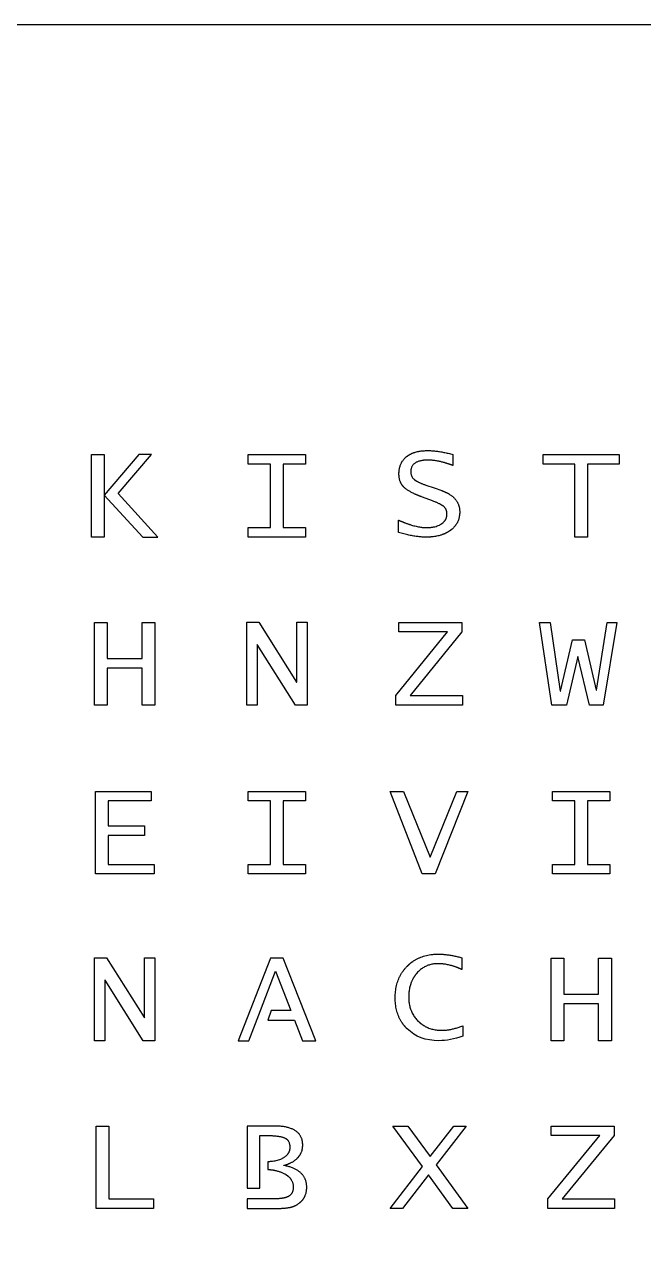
# Model space of a CAD drawing. Header units: millimetres. Extents: x -227 to 223, y -225 to 225.
# Drawn here: x -105.2 to 9.2, y 0.3 to 225.3 of the extents above; entities that cross this region are included whole.
import ezdxf

# ---------------------------------------------------------------- set-up
doc = ezdxf.new("R2010")
doc.units = ezdxf.units.MM
doc.layers.get('0').update_dxf_attribs({"linetype": 'CONTINUOUS'})

msp = doc.modelspace()

# ---------------------------------------------------------------- linework, layer by layer
for p, q in [((-26.03, 145.87), (-26.03, 143.83)), ((-31, 140.21), (-29.51, 139.69)), ((-29.51, 139.69), (-28.08, 139.2)), ((-30.26, 137.49), (-31.82, 138.06)), ((-36.09, 131.45), (-36.09, 133.77)), ((-24.37, 52.9), (-24.37, 50.75)), ((-24.17, 40.38), (-24.17, 38.45)), ((-59.12, 21.85), (-64.04, 21.85)), ((-64.04, 21.85), (-64.03, 17.25)), ((-61.69, 10.37), (-61.69, 20.09)), ((-61.69, 20.09), (-60.6, 20.09)), ((-64.03, 17.25), (-64.03, 10.37)), ((-60.04, 15.26), (-60.19, 15.26)), ((-60.19, 15.26), (-60.19, 13.8)), ((-60.19, 13.8), (-60.01, 13.8)), ((-64.03, 10.37), (-61.69, 10.37)), ((-64.03, 8.37), (-64.04, 6.6)), ((-59.58, 8.37), (-64.03, 8.37)), ((-64.04, 6.6), (-59.44, 6.6))]:
    msp.add_line(p, q)
for points in [[(-227.33, 225.31), (222.67, 225.31), (222.67, -224.69), (-227.33, -224.69)], [(-92.76, 130.6), (-92.76, 145.85), (-90.42, 145.85), (-90.42, 138.38), (-83.3, 130.6), (-80.5, 130.6), (-87.83, 138.66), (-81.67, 145.85), (-84.04, 145.85), (-90.42, 138.38), (-90.42, 130.6)], [(-63.81, 130.6), (-63.81, 132.37), (-59.7, 132.37), (-59.7, 144.09), (-63.81, 144.09), (-63.81, 145.85), (-53.25, 145.85), (-53.25, 144.09), (-57.35, 144.09), (-57.35, 132.37), (-53.25, 132.37), (-53.25, 130.6)], [(-3.51, 130.6), (-3.51, 144.09), (-9.36, 144.09), (-9.36, 145.85), (4.71, 145.85), (4.71, 144.09), (-1.15, 144.09), (-1.15, 130.6)], [(-92.2, 99.6), (-92.2, 114.85), (-89.86, 114.85), (-89.86, 108.19), (-83.41, 108.19), (-83.41, 114.85), (-81.05, 114.85), (-81.05, 99.6), (-83.41, 99.6), (-83.41, 106.43), (-89.86, 106.43), (-89.86, 99.6)], [(-64.1, 99.6), (-64.1, 114.9), (-61.89, 114.9), (-54.89, 103.81), (-54.87, 103.81), (-54.87, 114.9), (-52.95, 114.9), (-52.95, 99.6), (-55.12, 99.6), (-62.16, 110.78), (-62.2, 110.78), (-62.2, 99.6)], [(-36.58, 99.6), (-36.58, 101.37), (-27.01, 113.09), (-36, 113.09), (-36, 114.85), (-24.36, 114.85), (-24.36, 113.09), (-33.92, 101.37), (-24.27, 101.37), (-24.27, 99.6)], [(-7.77, 99.6), (-10.04, 114.85), (-8.04, 114.85), (-6.19, 102.18), (-6.15, 102.18), (-3.95, 111.63), (-1.7, 111.63), (0.47, 102.33), (0.49, 102.33), (2.45, 114.85), (4.24, 114.85), (1.73, 99.6), (-0.82, 99.6), (-2.92, 108.55), (-2.94, 108.55), (-5.06, 99.6)], [(-92.05, 68.4), (-92.05, 83.65), (-81.75, 83.65), (-81.75, 81.89), (-89.71, 81.89), (-89.71, 77.27), (-82.96, 77.27), (-82.96, 75.51), (-89.71, 75.51), (-89.71, 70.16), (-81.2, 70.16), (-81.2, 68.4)], [(-63.81, 68.4), (-63.81, 70.16), (-59.7, 70.16), (-59.7, 81.89), (-63.81, 81.89), (-63.81, 83.65), (-53.25, 83.65), (-53.25, 81.89), (-57.35, 81.89), (-57.35, 70.16), (-53.25, 70.16), (-53.25, 68.4)], [(-31.67, 68.4), (-37.59, 83.65), (-35.12, 83.65), (-30.24, 71.53), (-25.27, 83.65), (-23.27, 83.65), (-29.32, 68.4)], [(-7.6, 68.4), (-7.6, 70.16), (-3.5, 70.16), (-3.5, 81.89), (-7.6, 81.89), (-7.6, 83.65), (2.95, 83.65), (2.95, 81.89), (-1.15, 81.89), (-1.15, 70.16), (2.95, 70.16), (2.95, 68.4)], [(-92.2, 37.6), (-92.2, 52.9), (-89.99, 52.9), (-82.99, 41.81), (-82.97, 41.81), (-82.97, 52.9), (-81.05, 52.9), (-81.05, 37.6), (-83.22, 37.6), (-90.26, 48.78), (-90.3, 48.78), (-90.3, 37.6)], [(-59.56, 43.18), (-60.23, 41.42), (-58.08, 41.42), (-55.27, 41.42), (-53.83, 37.6), (-51.34, 37.6), (-57.35, 52.85), (-59.7, 52.85), (-65.71, 37.6), (-63.69, 37.6), (-61.53, 43.18), (-58.76, 50.47), (-55.97, 43.18), (-58.1, 43.18)], [(-7.9, 37.6), (-7.9, 52.85), (-5.56, 52.85), (-5.56, 46.19), (0.9, 46.19), (0.9, 52.85), (3.25, 52.85), (3.25, 37.6), (0.9, 37.6), (0.9, 44.43), (-5.56, 44.43), (-5.56, 37.6)], [(-91.91, 6.6), (-91.91, 21.85), (-89.56, 21.85), (-89.56, 8.37), (-81.35, 8.37), (-81.35, 6.6)], [(-37.61, 6.6), (-31.65, 14.35), (-37.09, 21.85), (-34.32, 21.85), (-30.21, 16.2), (-25.84, 21.85), (-23.56, 21.85), (-29.11, 14.68), (-23.25, 6.6), (-26.03, 6.6), (-30.53, 12.81), (-35.33, 6.6)], [(-8.48, 6.6), (-8.48, 8.37), (1.09, 20.09), (-7.9, 20.09), (-7.9, 21.85), (3.74, 21.85), (3.74, 20.09), (-5.82, 8.37), (3.83, 8.37), (3.83, 6.6)]]:
    msp.add_lwpolyline(points, close=True)
for points, knots in [([(-34.59, 145.47), (-34.59, 145.47), (-34.59, 145.47), (-34.59, 145.47), (-34.59, 145.47), (-34.59, 145.47), (-34.59, 145.47), (-34.59, 145.47), (-34.59, 145.47), (-34.59, 145.47), (-34.58, 145.47), (-34.58, 145.47), (-34.58, 145.47), (-34.58, 145.47), (-34.58, 145.48), (-34.57, 145.48), (-34.57, 145.48), (-34.56, 145.49), (-34.55, 145.49), (-34.55, 145.5), (-34.54, 145.51), (-34.53, 145.51), (-34.52, 145.52), (-34.5, 145.53), (-34.49, 145.55), (-34.47, 145.56), (-34.44, 145.58), (-34.41, 145.6), (-34.38, 145.62), (-34.35, 145.65), (-34.32, 145.67), (-34.28, 145.69), (-34.22, 145.73), (-34.16, 145.77), (-34.09, 145.81), (-34.03, 145.85), (-33.93, 145.9), (-33.82, 145.96), (-33.68, 146.03), (-33.53, 146.09), (-33.38, 146.15), (-33.23, 146.21), (-33.07, 146.26), (-32.85, 146.33), (-32.57, 146.4), (-32.22, 146.47), (-31.85, 146.53), (-31.47, 146.56), (-31.07, 146.59), (-30.68, 146.6), (-30.31, 146.59), (-29.83, 146.57), (-29.22, 146.52), (-28.46, 146.42), (-27.68, 146.27), (-26.86, 146.09), (-26.31, 145.95), (-26.03, 145.87)], [0, 0, 0, 0, 0.0000146, 0.0000292, 0.0000584, 0.0001169, 0.0001754, 0.0002339, 0.0003508, 0.0004678, 0.0007017, 0.0009357, 0.0011696, 0.0014036, 0.0018716, 0.0023397, 0.0028078, 0.0037443, 0.004681, 0.005618, 0.0065552, 0.0074928, 0.0093687, 0.0112458, 0.0131241, 0.0150037, 0.0187667, 0.0225352, 0.0263094, 0.0300897, 0.0338764, 0.0376698, 0.0452777, 0.0529159, 0.0605868, 0.0682927, 0.076036, 0.0916429, 0.1074258, 0.1234021, 0.1395882, 0.156, 0.1726531, 0.1895618, 0.224199, 0.2600198, 0.2971191, 0.3355822, 0.3754862, 0.4169001, 0.4515391, 0.4869173, 0.559992, 0.6363266, 0.7160906, 0.7994308, 0.8864743, 0.8864743, 0.8864743, 0.8864743]), ([(-35.08, 139.84), (-35.08, 139.84), (-35.08, 139.84), (-35.08, 139.84), (-35.08, 139.84), (-35.08, 139.84), (-35.08, 139.84), (-35.08, 139.84), (-35.08, 139.84), (-35.08, 139.85), (-35.08, 139.85), (-35.08, 139.85), (-35.08, 139.85), (-35.09, 139.85), (-35.09, 139.85), (-35.09, 139.86), (-35.1, 139.86), (-35.1, 139.87), (-35.1, 139.87), (-35.11, 139.88), (-35.12, 139.88), (-35.12, 139.89), (-35.13, 139.9), (-35.14, 139.91), (-35.15, 139.92), (-35.17, 139.94), (-35.19, 139.96), (-35.2, 139.98), (-35.22, 140), (-35.24, 140.02), (-35.26, 140.05), (-35.29, 140.08), (-35.32, 140.12), (-35.35, 140.16), (-35.38, 140.21), (-35.43, 140.26), (-35.47, 140.34), (-35.53, 140.43), (-35.58, 140.52), (-35.63, 140.61), (-35.68, 140.71), (-35.72, 140.81), (-35.77, 140.94), (-35.83, 141.12), (-35.89, 141.33), (-35.93, 141.56), (-35.96, 141.75), (-35.97, 141.91), (-35.98, 142.03), (-35.98, 142.13), (-35.99, 142.21), (-35.99, 142.28), (-35.98, 142.36), (-35.98, 142.47), (-35.98, 142.61), (-35.96, 142.78), (-35.94, 142.99), (-35.9, 143.24), (-35.83, 143.54), (-35.75, 143.83), (-35.64, 144.1), (-35.51, 144.36), (-35.37, 144.61), (-35.2, 144.84), (-35.02, 145.07), (-34.81, 145.27), (-34.67, 145.4), (-34.59, 145.47)], [0, 0, 0, 0, 0.0000209, 0.0000419, 0.0000837, 0.0001256, 0.0001675, 0.0002512, 0.000335, 0.0005025, 0.0006699, 0.0008374, 0.0010048, 0.0013396, 0.0016744, 0.002009, 0.0026782, 0.0033471, 0.0040157, 0.0046841, 0.0053522, 0.0066877, 0.0080222, 0.0093558, 0.0106884, 0.013351, 0.0160103, 0.0186663, 0.0213193, 0.0239695, 0.0266172, 0.0319055, 0.037186, 0.0424603, 0.0477302, 0.0529972, 0.0635292, 0.07407, 0.0846334, 0.0952325, 0.1058807, 0.1165911, 0.1273766, 0.1492201, 0.171512, 0.1943442, 0.2178027, 0.229793, 0.2419692, 0.25434, 0.2606013, 0.2669143, 0.2754444, 0.2838959, 0.3005702, 0.3169524, 0.3330583, 0.3645041, 0.3950534, 0.4248611, 0.4540931, 0.4829253, 0.5115403, 0.5401251, 0.5688665, 0.5979482, 0.6275473, 0.6275473, 0.6275473, 0.6275473]), ([(-26.03, 143.83), (-26.03, 143.83), (-26.03, 143.83), (-26.03, 143.83), (-26.04, 143.83), (-26.04, 143.84), (-26.04, 143.84), (-26.04, 143.84), (-26.04, 143.84), (-26.04, 143.84), (-26.05, 143.84), (-26.05, 143.84), (-26.06, 143.84), (-26.07, 143.85), (-26.07, 143.85), (-26.08, 143.85), (-26.09, 143.86), (-26.1, 143.86), (-26.12, 143.87), (-26.13, 143.87), (-26.15, 143.88), (-26.17, 143.89), (-26.2, 143.9), (-26.23, 143.91), (-26.27, 143.93), (-26.31, 143.94), (-26.35, 143.96), (-26.39, 143.97), (-26.45, 143.99), (-26.51, 144.01), (-26.59, 144.04), (-26.67, 144.07), (-26.75, 144.1), (-26.85, 144.13), (-26.98, 144.17), (-27.13, 144.22), (-27.29, 144.27), (-27.44, 144.32), (-27.64, 144.38), (-27.89, 144.44), (-28.18, 144.52), (-28.47, 144.58), (-28.75, 144.64), (-28.99, 144.68), (-29.26, 144.73), (-29.53, 144.77), (-29.85, 144.8), (-30.11, 144.82), (-30.33, 144.83), (-30.5, 144.83), (-30.61, 144.83), (-30.72, 144.83), (-30.85, 144.83), (-31.06, 144.82), (-31.3, 144.81), (-31.56, 144.78), (-31.78, 144.75), (-32.03, 144.7), (-32.29, 144.63), (-32.55, 144.54), (-32.79, 144.43), (-33, 144.3), (-33.19, 144.16), (-33.35, 144), (-33.49, 143.82), (-33.61, 143.63), (-33.69, 143.42), (-33.74, 143.23), (-33.77, 143.08), (-33.79, 142.95), (-33.8, 142.85), (-33.8, 142.76), (-33.8, 142.7), (-33.8, 142.64), (-33.8, 142.57), (-33.79, 142.48), (-33.78, 142.38), (-33.76, 142.25), (-33.72, 142.09), (-33.65, 141.91), (-33.57, 141.74), (-33.47, 141.58), (-33.34, 141.43), (-33.25, 141.34), (-33.2, 141.3)], [0, 0, 0, 0, 0.000034, 0.000067, 0.000135, 0.00027, 0.000405, 0.00054, 0.00081, 0.00108, 0.00162, 0.00216, 0.002699, 0.003239, 0.004317, 0.005395, 0.006472, 0.007548, 0.008623, 0.010772, 0.012919, 0.015062, 0.017203, 0.021477, 0.02574, 0.029992, 0.034233, 0.038464, 0.042684, 0.051091, 0.059456, 0.067778, 0.076058, 0.084296, 0.100645, 0.116827, 0.132844, 0.148697, 0.164387, 0.195286, 0.225555, 0.255206, 0.284255, 0.312717, 0.326733, 0.367947, 0.394753, 0.421045, 0.446845, 0.459567, 0.472175, 0.482024, 0.491719, 0.510652, 0.546724, 0.563889, 0.588583, 0.612061, 0.641576, 0.669209, 0.695169, 0.719706, 0.743119, 0.765749, 0.787974, 0.81019, 0.832798, 0.856174, 0.868264, 0.880671, 0.893431, 0.899954, 0.906578, 0.911982, 0.91732, 0.927808, 0.938066, 0.948119, 0.967709, 0.986811, 1.005667, 1.02453, 1.043647, 1.063256, 1.063256, 1.063256, 1.063256]), ([(-31.82, 138.06), (-31.82, 138.06), (-31.82, 138.06), (-31.82, 138.06), (-31.83, 138.06), (-31.83, 138.06), (-31.83, 138.06), (-31.84, 138.06), (-31.84, 138.06), (-31.85, 138.07), (-31.86, 138.07), (-31.87, 138.08), (-31.88, 138.08), (-31.9, 138.09), (-31.92, 138.09), (-31.94, 138.1), (-31.98, 138.11), (-32.02, 138.13), (-32.06, 138.15), (-32.11, 138.17), (-32.16, 138.18), (-32.22, 138.21), (-32.3, 138.24), (-32.39, 138.28), (-32.48, 138.31), (-32.59, 138.36), (-32.74, 138.42), (-32.9, 138.49), (-33.07, 138.57), (-33.27, 138.66), (-33.52, 138.79), (-33.8, 138.93), (-34.06, 139.08), (-34.31, 139.23), (-34.53, 139.38), (-34.73, 139.53), (-34.91, 139.68), (-35.02, 139.79), (-35.08, 139.84)], [0, 0, 0, 0, 0.0000813, 0.0001627, 0.0003253, 0.0006506, 0.0009757, 0.0013008, 0.0019505, 0.0025998, 0.0038969, 0.0051923, 0.0064859, 0.0077777, 0.0103558, 0.0129267, 0.0154903, 0.020596, 0.0256729, 0.0307211, 0.0357404, 0.0407311, 0.0506264, 0.0604072, 0.0700739, 0.0796267, 0.0983918, 0.1167054, 0.13457, 0.1519887, 0.1855007, 0.2172704, 0.247331, 0.2757216, 0.3024881, 0.3276849, 0.3513773, 0.3736431, 0.3736431, 0.3736431, 0.3736431]), ([(-33.2, 141.3), (-33.2, 141.3), (-33.2, 141.3), (-33.2, 141.3), (-33.2, 141.3), (-33.2, 141.3), (-33.2, 141.3), (-33.2, 141.29), (-33.2, 141.29), (-33.19, 141.29), (-33.19, 141.29), (-33.19, 141.28), (-33.18, 141.28), (-33.18, 141.28), (-33.17, 141.27), (-33.16, 141.26), (-33.15, 141.25), (-33.14, 141.24), (-33.12, 141.23), (-33.11, 141.22), (-33.09, 141.21), (-33.07, 141.19), (-33.04, 141.17), (-33.01, 141.14), (-32.97, 141.11), (-32.91, 141.08), (-32.84, 141.03), (-32.77, 140.99), (-32.69, 140.94), (-32.62, 140.9), (-32.5, 140.84), (-32.35, 140.76), (-32.16, 140.67), (-31.96, 140.58), (-31.74, 140.49), (-31.51, 140.39), (-31.26, 140.3), (-31.09, 140.24), (-31, 140.21)], [0, 0, 0, 0, 0.0000516, 0.0001033, 0.0002066, 0.00031, 0.0004135, 0.0006206, 0.000828, 0.0012436, 0.0016603, 0.002078, 0.0024969, 0.0033378, 0.004183, 0.0050325, 0.0067446, 0.0084742, 0.0102214, 0.0119863, 0.013769, 0.017388, 0.0210792, 0.0248433, 0.0286808, 0.0365785, 0.0447767, 0.0532793, 0.0620896, 0.0712106, 0.0806451, 0.1004634, 0.1215617, 0.1439535, 0.1676499, 0.1926597, 0.2189905, 0.2466485, 0.2466485, 0.2466485, 0.2466485]), ([(-27.73, 136.28), (-27.73, 136.28), (-27.73, 136.28), (-27.73, 136.28), (-27.73, 136.28), (-27.73, 136.28), (-27.73, 136.28), (-27.73, 136.28), (-27.74, 136.28), (-27.74, 136.28), (-27.74, 136.29), (-27.75, 136.29), (-27.75, 136.29), (-27.76, 136.3), (-27.76, 136.3), (-27.77, 136.31), (-27.78, 136.32), (-27.8, 136.33), (-27.81, 136.34), (-27.83, 136.35), (-27.85, 136.37), (-27.87, 136.38), (-27.9, 136.41), (-27.94, 136.43), (-27.98, 136.46), (-28.04, 136.5), (-28.12, 136.54), (-28.2, 136.59), (-28.28, 136.64), (-28.37, 136.69), (-28.5, 136.75), (-28.67, 136.84), (-28.89, 136.94), (-29.13, 137.04), (-29.39, 137.15), (-29.66, 137.26), (-29.95, 137.38), (-30.15, 137.45), (-30.26, 137.49)], [0, 0, 0, 0, 0.000052, 0.0001041, 0.0002083, 0.0003127, 0.0004171, 0.0006262, 0.0008357, 0.0012558, 0.0016774, 0.0021005, 0.0025252, 0.003379, 0.0042389, 0.005105, 0.0068554, 0.0086303, 0.01043, 0.0122545, 0.0141039, 0.0178779, 0.0217527, 0.0257292, 0.0298079, 0.0382747, 0.0471578, 0.0564612, 0.0661886, 0.0763432, 0.0869278, 0.1093964, 0.133613, 0.1595924, 0.1873472, 0.2168885, 0.2482258, 0.281368, 0.281368, 0.281368, 0.281368]), ([(-28.08, 139.2), (-28.08, 139.2), (-28.08, 139.2), (-28.08, 139.2), (-28.08, 139.2), (-28.08, 139.2), (-28.08, 139.2), (-28.08, 139.2), (-28.08, 139.2), (-28.08, 139.2), (-28.08, 139.19), (-28.07, 139.19), (-28.07, 139.19), (-28.07, 139.19), (-28.07, 139.19), (-28.06, 139.19), (-28.06, 139.19), (-28.05, 139.19), (-28.04, 139.18), (-28.03, 139.18), (-28.02, 139.18), (-28.01, 139.17), (-28, 139.17), (-27.98, 139.16), (-27.96, 139.15), (-27.94, 139.15), (-27.91, 139.14), (-27.88, 139.12), (-27.84, 139.11), (-27.81, 139.1), (-27.78, 139.08), (-27.73, 139.07), (-27.68, 139.05), (-27.62, 139.02), (-27.55, 138.99), (-27.49, 138.97), (-27.41, 138.93), (-27.31, 138.88), (-27.19, 138.82), (-27.07, 138.77), (-26.96, 138.71), (-26.84, 138.64), (-26.74, 138.58), (-26.6, 138.49), (-26.43, 138.38), (-26.24, 138.25), (-26.06, 138.1), (-25.89, 137.95), (-25.74, 137.79), (-25.59, 137.63), (-25.46, 137.47), (-25.34, 137.29), (-25.23, 137.11), (-25.13, 136.93), (-25.04, 136.74), (-24.97, 136.54), (-24.91, 136.34), (-24.85, 136.14), (-24.81, 135.92), (-24.78, 135.7), (-24.77, 135.52), (-24.76, 135.37), (-24.76, 135.26), (-24.76, 135.17), (-24.77, 135.05), (-24.77, 134.91), (-24.79, 134.74), (-24.82, 134.52), (-24.86, 134.25), (-24.95, 133.94), (-25.05, 133.64), (-25.18, 133.35), (-25.34, 133.07), (-25.48, 132.85), (-25.61, 132.68), (-25.75, 132.51), (-25.94, 132.31), (-26.19, 132.08), (-26.36, 131.94), (-26.46, 131.87)], [0, 0, 0, 0, 0.0000142, 0.0000285, 0.0000571, 0.0001143, 0.0001715, 0.0002287, 0.0003431, 0.0004574, 0.0006861, 0.0009147, 0.0011432, 0.0013717, 0.0018285, 0.0022851, 0.0027415, 0.0036536, 0.0045648, 0.0054752, 0.0063847, 0.0072933, 0.0091079, 0.010919, 0.0127267, 0.0145308, 0.0181289, 0.0217131, 0.0252837, 0.0288406, 0.032384, 0.0359138, 0.0429331, 0.049899, 0.0568121, 0.0636729, 0.0704819, 0.0839467, 0.0972111, 0.1102798, 0.1231579, 0.1358505, 0.148363, 0.1607011, 0.1848764, 0.208428, 0.2314104, 0.253882, 0.2759055, 0.2975474, 0.3188778, 0.33997, 0.3608998, 0.3817449, 0.4025837, 0.423495, 0.4445566, 0.4658449, 0.4874336, 0.5093938, 0.5317928, 0.5431777, 0.5546959, 0.563483, 0.5721986, 0.5894251, 0.6063969, 0.623136, 0.6560026, 0.6882241, 0.7200056, 0.7515609, 0.7831086, 0.8148672, 0.8308961, 0.8470575, 0.8798726, 0.9135134, 0.9481603, 0.9481603, 0.9481603, 0.9481603]), ([(-28.15, 133.05), (-28.15, 133.05), (-28.15, 133.05), (-28.15, 133.05), (-28.15, 133.05), (-28.15, 133.05), (-28.15, 133.05), (-28.15, 133.05), (-28.15, 133.05), (-28.15, 133.05), (-28.15, 133.05), (-28.14, 133.05), (-28.14, 133.05), (-28.14, 133.05), (-28.14, 133.06), (-28.13, 133.06), (-28.13, 133.06), (-28.12, 133.06), (-28.12, 133.07), (-28.11, 133.07), (-28.11, 133.08), (-28.1, 133.08), (-28.09, 133.09), (-28.08, 133.1), (-28.06, 133.11), (-28.05, 133.12), (-28.03, 133.13), (-28.01, 133.15), (-27.99, 133.16), (-27.97, 133.18), (-27.94, 133.2), (-27.91, 133.23), (-27.87, 133.26), (-27.84, 133.29), (-27.8, 133.32), (-27.75, 133.36), (-27.7, 133.42), (-27.64, 133.49), (-27.58, 133.56), (-27.52, 133.63), (-27.45, 133.72), (-27.37, 133.85), (-27.29, 134), (-27.23, 134.17), (-27.18, 134.34), (-27.14, 134.51), (-27.12, 134.7), (-27.12, 134.87), (-27.12, 135.03), (-27.13, 135.17), (-27.15, 135.3), (-27.18, 135.43), (-27.22, 135.55), (-27.27, 135.67), (-27.32, 135.79), (-27.39, 135.89), (-27.46, 136), (-27.54, 136.1), (-27.63, 136.19), (-27.7, 136.25), (-27.73, 136.28)], [0, 0, 0, 0, 0.0000202, 0.0000404, 0.0000808, 0.0001213, 0.0001617, 0.0002425, 0.0003234, 0.000485, 0.0006466, 0.0008081, 0.0009695, 0.0012923, 0.0016149, 0.0019372, 0.0025813, 0.0032246, 0.003867, 0.0045087, 0.0051495, 0.0064287, 0.0077048, 0.0089776, 0.0102473, 0.0127771, 0.0152946, 0.0177999, 0.0202931, 0.0227744, 0.0252441, 0.0301492, 0.03501, 0.0398281, 0.0446053, 0.0493433, 0.0587081, 0.0679377, 0.0770474, 0.0860533, 0.094972, 0.1126123, 0.1301139, 0.1476225, 0.1652837, 0.1832403, 0.2016281, 0.2205745, 0.23494, 0.2488641, 0.2624009, 0.2756097, 0.2885552, 0.3013066, 0.3139368, 0.3265217, 0.3391384, 0.3518642, 0.3647751, 0.3779443, 0.3779443, 0.3779443, 0.3779443]), ([(-36.09, 133.77), (-36.09, 133.77), (-36.09, 133.77), (-36.09, 133.77), (-36.09, 133.77), (-36.09, 133.77), (-36.08, 133.77), (-36.08, 133.77), (-36.08, 133.76), (-36.07, 133.76), (-36.07, 133.76), (-36.06, 133.75), (-36.05, 133.75), (-36.04, 133.75), (-36.03, 133.74), (-36.01, 133.73), (-35.99, 133.73), (-35.98, 133.72), (-35.96, 133.71), (-35.93, 133.7), (-35.9, 133.68), (-35.87, 133.67), (-35.82, 133.65), (-35.77, 133.63), (-35.71, 133.6), (-35.64, 133.57), (-35.58, 133.54), (-35.52, 133.52), (-35.43, 133.48), (-35.33, 133.44), (-35.21, 133.39), (-35.08, 133.34), (-34.96, 133.29), (-34.8, 133.23), (-34.6, 133.15), (-34.37, 133.07), (-34.13, 132.99), (-33.9, 132.91), (-33.61, 132.82), (-33.25, 132.72), (-32.82, 132.61), (-32.41, 132.52), (-32.08, 132.46), (-31.82, 132.43), (-31.64, 132.4), (-31.45, 132.39), (-31.27, 132.37), (-31.12, 132.37), (-31.01, 132.37), (-30.93, 132.37), (-30.85, 132.37), (-30.76, 132.37), (-30.64, 132.37), (-30.5, 132.38), (-30.32, 132.39), (-30.1, 132.41), (-29.84, 132.44), (-29.6, 132.48), (-29.29, 132.55), (-28.92, 132.66), (-28.58, 132.8), (-28.33, 132.94), (-28.21, 133.01), (-28.15, 133.05)], [0, 0, 0, 0, 0.0000556, 0.0001112, 0.0002225, 0.000445, 0.0006674, 0.0008898, 0.0013346, 0.0017792, 0.0026681, 0.0035564, 0.0044442, 0.0053314, 0.0071044, 0.0088753, 0.0106441, 0.0124108, 0.0141754, 0.0176983, 0.0212129, 0.0247192, 0.0282171, 0.0351878, 0.0421253, 0.0490295, 0.0559005, 0.0627384, 0.0695431, 0.0830535, 0.0964322, 0.1096796, 0.1227961, 0.1357823, 0.1613654, 0.1864332, 0.2109899, 0.2350402, 0.2585891, 0.3042022, 0.3478768, 0.3896654, 0.4296281, 0.448947, 0.467836, 0.4863051, 0.5043651, 0.5220278, 0.5307142, 0.5393059, 0.5465266, 0.5536856, 0.5678202, 0.5817142, 0.5953725, 0.6220006, 0.6477485, 0.6726631, 0.6967959, 0.742931, 0.7866777, 0.8078473, 0.8286483, 0.8286483, 0.8286483, 0.8286483]), ([(-26.46, 131.87), (-26.46, 131.87), (-26.46, 131.87), (-26.46, 131.87), (-26.46, 131.87), (-26.46, 131.87), (-26.46, 131.87), (-26.46, 131.87), (-26.46, 131.87), (-26.46, 131.87), (-26.46, 131.87), (-26.46, 131.86), (-26.47, 131.86), (-26.47, 131.86), (-26.47, 131.86), (-26.48, 131.85), (-26.48, 131.85), (-26.49, 131.84), (-26.5, 131.84), (-26.51, 131.83), (-26.52, 131.82), (-26.53, 131.82), (-26.54, 131.81), (-26.56, 131.79), (-26.58, 131.78), (-26.61, 131.76), (-26.64, 131.74), (-26.67, 131.72), (-26.71, 131.69), (-26.75, 131.67), (-26.78, 131.64), (-26.83, 131.61), (-26.9, 131.57), (-26.97, 131.53), (-27.05, 131.48), (-27.13, 131.44), (-27.21, 131.4), (-27.29, 131.36), (-27.4, 131.3), (-27.54, 131.24), (-27.71, 131.17), (-27.89, 131.1), (-28.07, 131.03), (-28.25, 130.97), (-28.5, 130.9), (-28.83, 130.82), (-29.23, 130.74), (-29.65, 130.68), (-30.01, 130.64), (-30.3, 130.62), (-30.53, 130.61), (-30.72, 130.61), (-30.87, 130.6), (-30.98, 130.6), (-31.07, 130.6), (-31.19, 130.61), (-31.33, 130.61), (-31.5, 130.62), (-31.74, 130.63), (-32.06, 130.66), (-32.44, 130.7), (-32.84, 130.75), (-33.26, 130.81), (-33.69, 130.89), (-34.3, 131.01), (-35.11, 131.19), (-35.76, 131.36), (-36.09, 131.45)], [0, 0, 0, 0, 0.0000172, 0.0000344, 0.0000689, 0.0001378, 0.0002068, 0.0002757, 0.0004136, 0.0005515, 0.0008273, 0.0011031, 0.0013789, 0.0016547, 0.0022064, 0.0027582, 0.00331, 0.0044137, 0.0055177, 0.0066219, 0.0077264, 0.0088311, 0.0110412, 0.0132523, 0.0154645, 0.0176777, 0.0221077, 0.0265424, 0.0309823, 0.0354276, 0.0398786, 0.0443356, 0.0532689, 0.0622299, 0.0712209, 0.0802445, 0.0893028, 0.0983982, 0.1075329, 0.1259289, 0.1445089, 0.1632901, 0.1822892, 0.2015221, 0.2210045, 0.2607734, 0.3017124, 0.3439251, 0.3875066, 0.4098392, 0.4325458, 0.4556359, 0.4673278, 0.4791191, 0.4873843, 0.4957506, 0.5127886, 0.5302377, 0.5481024, 0.5850934, 0.6237919, 0.6642236, 0.7064114, 0.7503752, 0.7961329, 0.8930888, 0.9973922, 0.9973922, 0.9973922, 0.9973922]), ([(-34.47, 51.36), (-34.47, 51.36), (-34.47, 51.36), (-34.47, 51.36), (-34.47, 51.36), (-34.47, 51.36), (-34.47, 51.36), (-34.47, 51.36), (-34.47, 51.36), (-34.47, 51.36), (-34.47, 51.36), (-34.47, 51.36), (-34.47, 51.36), (-34.46, 51.37), (-34.46, 51.37), (-34.46, 51.37), (-34.46, 51.38), (-34.45, 51.38), (-34.45, 51.39), (-34.44, 51.39), (-34.43, 51.4), (-34.43, 51.41), (-34.42, 51.42), (-34.4, 51.43), (-34.39, 51.44), (-34.38, 51.45), (-34.36, 51.47), (-34.33, 51.5), (-34.31, 51.52), (-34.29, 51.54), (-34.26, 51.56), (-34.23, 51.59), (-34.19, 51.63), (-34.14, 51.67), (-34.1, 51.71), (-34.05, 51.76), (-33.98, 51.81), (-33.9, 51.88), (-33.8, 51.96), (-33.7, 52.04), (-33.6, 52.12), (-33.49, 52.19), (-33.39, 52.26), (-33.25, 52.36), (-33.07, 52.47), (-32.85, 52.6), (-32.63, 52.72), (-32.4, 52.83), (-32.16, 52.94), (-31.84, 53.07), (-31.43, 53.21), (-30.92, 53.35), (-30.39, 53.46), (-29.94, 53.52), (-29.47, 53.57), (-29.09, 53.59), (-28.68, 53.59), (-28.36, 53.59), (-27.9, 53.57), (-27.31, 53.52), (-26.6, 53.42), (-25.87, 53.29), (-25.12, 53.12), (-24.62, 52.98), (-24.37, 52.9)], [0, 0, 0, 0, 0.000013, 0.000026, 0.000051, 0.000102, 0.000153, 0.000204, 0.000307, 0.000409, 0.000613, 0.000818, 0.001022, 0.001227, 0.001636, 0.002044, 0.002453, 0.00327, 0.004087, 0.004904, 0.005721, 0.006537, 0.00817, 0.009801, 0.011432, 0.013062, 0.016319, 0.019573, 0.022825, 0.026073, 0.029318, 0.032561, 0.039037, 0.045503, 0.051959, 0.058405, 0.064841, 0.077688, 0.090503, 0.103291, 0.116055, 0.128799, 0.141528, 0.154245, 0.179659, 0.205074, 0.230523, 0.256038, 0.281649, 0.307389, 0.359371, 0.412231, 0.466197, 0.521486, 0.549692, 0.607334, 0.63682, 0.67069, 0.704978, 0.774907, 0.846819, 0.920903, 0.997328, 1.076251, 1.076251, 1.076251, 1.076251]), ([(-24.37, 50.75), (-24.37, 50.75), (-24.37, 50.75), (-24.37, 50.75), (-24.37, 50.75), (-24.38, 50.75), (-24.38, 50.75), (-24.38, 50.75), (-24.38, 50.75), (-24.39, 50.76), (-24.39, 50.76), (-24.4, 50.76), (-24.4, 50.76), (-24.41, 50.77), (-24.42, 50.77), (-24.43, 50.78), (-24.45, 50.78), (-24.47, 50.79), (-24.49, 50.8), (-24.52, 50.82), (-24.54, 50.83), (-24.58, 50.84), (-24.62, 50.86), (-24.67, 50.88), (-24.71, 50.9), (-24.76, 50.92), (-24.81, 50.94), (-24.88, 50.97), (-24.96, 51), (-25.05, 51.04), (-25.15, 51.08), (-25.24, 51.12), (-25.37, 51.17), (-25.53, 51.22), (-25.72, 51.29), (-25.91, 51.35), (-26.09, 51.41), (-26.34, 51.48), (-26.65, 51.56), (-27.01, 51.65), (-27.37, 51.71), (-27.73, 51.77), (-28.02, 51.8), (-28.25, 51.82), (-28.43, 51.83), (-28.57, 51.83), (-28.68, 51.83), (-28.77, 51.83), (-28.87, 51.83), (-29, 51.83), (-29.16, 51.82), (-29.35, 51.81), (-29.6, 51.78), (-29.9, 51.73), (-30.25, 51.64), (-30.6, 51.53), (-30.93, 51.4), (-31.25, 51.24), (-31.56, 51.06), (-31.85, 50.86), (-32.14, 50.63), (-32.41, 50.37), (-32.58, 50.19), (-32.66, 50.1)], [0, 0, 0, 0, 0.0000422, 0.0000844, 0.0001687, 0.0003375, 0.0005062, 0.0006749, 0.0010123, 0.0013497, 0.0020241, 0.0026983, 0.0033723, 0.004046, 0.0053927, 0.0067383, 0.008083, 0.0107694, 0.0134517, 0.0161301, 0.0188045, 0.021475, 0.0268041, 0.0321174, 0.0374151, 0.0426972, 0.0479637, 0.0532148, 0.0636709, 0.0740661, 0.0844009, 0.0946759, 0.1048918, 0.1251485, 0.1451762, 0.1649801, 0.1845659, 0.203939, 0.2420693, 0.2794213, 0.3160469, 0.352001, 0.3873416, 0.4048017, 0.4221316, 0.4393394, 0.4479001, 0.4564335, 0.4662604, 0.4760169, 0.495327, 0.5143843, 0.5332092, 0.5702416, 0.6066079, 0.6424958, 0.6781004, 0.7136212, 0.7492589, 0.7852119, 0.8216732, 0.8588275, 0.8968493, 0.8968493, 0.8968493, 0.8968493]), ([(-34.46, 39.79), (-34.46, 39.79), (-34.46, 39.79), (-34.46, 39.79), (-34.46, 39.79), (-34.46, 39.79), (-34.46, 39.79), (-34.46, 39.79), (-34.46, 39.79), (-34.47, 39.79), (-34.47, 39.79), (-34.47, 39.79), (-34.47, 39.79), (-34.47, 39.8), (-34.47, 39.8), (-34.48, 39.8), (-34.48, 39.81), (-34.49, 39.81), (-34.49, 39.82), (-34.5, 39.82), (-34.5, 39.83), (-34.51, 39.83), (-34.52, 39.84), (-34.53, 39.86), (-34.54, 39.87), (-34.56, 39.88), (-34.58, 39.9), (-34.6, 39.92), (-34.62, 39.95), (-34.64, 39.97), (-34.67, 39.99), (-34.69, 40.03), (-34.73, 40.06), (-34.77, 40.11), (-34.82, 40.16), (-34.86, 40.21), (-34.91, 40.27), (-34.98, 40.35), (-35.06, 40.45), (-35.14, 40.55), (-35.22, 40.65), (-35.29, 40.75), (-35.36, 40.86), (-35.46, 41), (-35.57, 41.17), (-35.7, 41.39), (-35.82, 41.61), (-35.93, 41.84), (-36.03, 42.07), (-36.16, 42.39), (-36.31, 42.8), (-36.44, 43.31), (-36.55, 43.83), (-36.63, 44.38), (-36.67, 44.84), (-36.68, 45.23), (-36.69, 45.52), (-36.68, 45.82), (-36.67, 46.2), (-36.63, 46.68), (-36.55, 47.23), (-36.45, 47.77), (-36.31, 48.28), (-36.14, 48.78), (-35.94, 49.26), (-35.71, 49.72), (-35.45, 50.16), (-35.15, 50.58), (-34.83, 50.98), (-34.6, 51.23), (-34.47, 51.36)], [0, 0, 0, 0, 0.000013, 0.000025, 0.000051, 0.000101, 0.000152, 0.000203, 0.000304, 0.000405, 0.000608, 0.00081, 0.001013, 0.001215, 0.00162, 0.002025, 0.00243, 0.003239, 0.004048, 0.004857, 0.005666, 0.006475, 0.008092, 0.009708, 0.011323, 0.012937, 0.016163, 0.019387, 0.022607, 0.025824, 0.029038, 0.03225, 0.038665, 0.045069, 0.051464, 0.057848, 0.064224, 0.076949, 0.089644, 0.102312, 0.114957, 0.127584, 0.140196, 0.152798, 0.177984, 0.203177, 0.228409, 0.253712, 0.279118, 0.304659, 0.356262, 0.408773, 0.462421, 0.517422, 0.573978, 0.6029, 0.632279, 0.662066, 0.6914, 0.748787, 0.804624, 0.859106, 0.91244, 0.964849, 1.016567, 1.067837, 1.11891, 1.170038, 1.221472, 1.273459, 1.273459, 1.273459, 1.273459]), ([(-32.66, 50.1), (-32.66, 50.1), (-32.66, 50.1), (-32.66, 50.1), (-32.67, 50.1), (-32.67, 50.09), (-32.67, 50.09), (-32.67, 50.09), (-32.67, 50.09), (-32.67, 50.09), (-32.67, 50.09), (-32.67, 50.09), (-32.67, 50.08), (-32.68, 50.08), (-32.68, 50.08), (-32.68, 50.07), (-32.69, 50.07), (-32.7, 50.06), (-32.7, 50.05), (-32.71, 50.04), (-32.72, 50.03), (-32.73, 50.02), (-32.74, 50.01), (-32.76, 49.99), (-32.77, 49.97), (-32.79, 49.95), (-32.8, 49.93), (-32.82, 49.91), (-32.85, 49.88), (-32.88, 49.84), (-32.91, 49.8), (-32.94, 49.76), (-32.98, 49.71), (-33.02, 49.65), (-33.08, 49.57), (-33.13, 49.49), (-33.18, 49.41), (-33.23, 49.33), (-33.28, 49.25), (-33.35, 49.14), (-33.43, 49), (-33.51, 48.83), (-33.6, 48.66), (-33.67, 48.49), (-33.74, 48.31), (-33.83, 48.06), (-33.93, 47.75), (-34.03, 47.36), (-34.1, 46.96), (-34.14, 46.61), (-34.17, 46.33), (-34.18, 46.12), (-34.19, 45.94), (-34.19, 45.79), (-34.19, 45.68), (-34.19, 45.57), (-34.19, 45.42), (-34.18, 45.23), (-34.16, 45.02), (-34.14, 44.73), (-34.09, 44.39), (-34, 43.98), (-33.9, 43.59), (-33.76, 43.21), (-33.61, 42.85), (-33.43, 42.5), (-33.22, 42.16), (-33, 41.84), (-32.74, 41.53), (-32.56, 41.34), (-32.47, 41.24)], [0, 0, 0, 0, 0.0000188, 0.0000376, 0.0000752, 0.0001504, 0.0002257, 0.0003009, 0.0004513, 0.0006018, 0.0009027, 0.0012035, 0.0015043, 0.0018051, 0.0024066, 0.003008, 0.0036093, 0.0048117, 0.0060136, 0.0072151, 0.0084163, 0.0096171, 0.0120176, 0.0144166, 0.0168143, 0.0192106, 0.0216055, 0.0239992, 0.0287829, 0.0335619, 0.0383365, 0.0431072, 0.0478741, 0.0573981, 0.0669112, 0.0764159, 0.0859148, 0.0954105, 0.1049056, 0.1144027, 0.1334125, 0.1524611, 0.1715691, 0.1907567, 0.2100438, 0.2294503, 0.2686933, 0.3086398, 0.3494309, 0.3911992, 0.4124906, 0.4340716, 0.4559563, 0.4670169, 0.4781584, 0.489424, 0.5006051, 0.5227213, 0.5445246, 0.5660329, 0.6082349, 0.6494893, 0.6899644, 0.7298379, 0.7692952, 0.8085273, 0.8477279, 0.8870911, 0.9268079, 0.9670641, 0.9670641, 0.9670641, 0.9670641]), ([(-32.47, 41.24), (-32.47, 41.24), (-32.47, 41.24), (-32.47, 41.24), (-32.47, 41.24), (-32.46, 41.24), (-32.46, 41.24), (-32.46, 41.24), (-32.46, 41.24), (-32.46, 41.24), (-32.46, 41.24), (-32.46, 41.23), (-32.45, 41.23), (-32.45, 41.23), (-32.45, 41.23), (-32.44, 41.22), (-32.44, 41.22), (-32.43, 41.21), (-32.43, 41.21), (-32.42, 41.2), (-32.41, 41.19), (-32.4, 41.18), (-32.39, 41.17), (-32.38, 41.16), (-32.36, 41.14), (-32.34, 41.12), (-32.32, 41.1), (-32.3, 41.09), (-32.28, 41.06), (-32.25, 41.04), (-32.21, 41), (-32.17, 40.97), (-32.13, 40.94), (-32.08, 40.89), (-32.02, 40.84), (-31.94, 40.78), (-31.86, 40.72), (-31.79, 40.66), (-31.71, 40.6), (-31.62, 40.54), (-31.52, 40.47), (-31.38, 40.38), (-31.21, 40.29), (-31.04, 40.19), (-30.86, 40.11), (-30.68, 40.02), (-30.44, 39.92), (-30.12, 39.81), (-29.73, 39.71), (-29.32, 39.62), (-28.98, 39.57), (-28.69, 39.55), (-28.48, 39.53), (-28.29, 39.52), (-28.14, 39.52), (-28.05, 39.52), (-27.96, 39.52), (-27.87, 39.52), (-27.75, 39.52), (-27.61, 39.53), (-27.42, 39.55), (-27.17, 39.57), (-26.87, 39.61), (-26.56, 39.67), (-26.24, 39.73), (-25.92, 39.81), (-25.46, 39.93), (-24.88, 40.11), (-24.41, 40.28), (-24.17, 40.38)], [0, 0, 0, 0, 0.0000198, 0.0000396, 0.0000793, 0.0001585, 0.0002378, 0.0003171, 0.0004756, 0.0006341, 0.0009511, 0.0012681, 0.001585, 0.0019019, 0.0025356, 0.003169, 0.0038023, 0.0044354, 0.0050684, 0.0063337, 0.0075985, 0.0088625, 0.0101259, 0.0126507, 0.0151729, 0.0176925, 0.0202097, 0.0227244, 0.0252367, 0.0302542, 0.0352625, 0.0402621, 0.0452533, 0.0502364, 0.0601797, 0.0700951, 0.0799854, 0.0898537, 0.0997028, 0.1095358, 0.1193556, 0.1389671, 0.1585622, 0.1781652, 0.1978004, 0.2174919, 0.2372638, 0.2771375, 0.3176129, 0.3588675, 0.4010696, 0.4225779, 0.4443812, 0.4664974, 0.4776784, 0.4889441, 0.4957907, 0.5026899, 0.5166484, 0.5308256, 0.5452268, 0.5747204, 0.6051689, 0.636607, 0.6690662, 0.702575, 0.7371593, 0.8096407, 0.8866805, 0.8866805, 0.8866805, 0.8866805]), ([(-24.17, 38.45), (-25.74, 37.88), (-27.22, 37.6), (-28.6, 37.6), (-31.03, 37.6), (-32.98, 38.33), (-34.46, 39.79)], [0, 0, 0, 0, 0.0714286, 0.0714286, 0.0714286, 0.1428571, 0.1428571, 0.1428571, 0.1428571]), ([(-54.69, 15.98), (-54.69, 15.98), (-54.69, 15.98), (-54.68, 15.98), (-54.68, 15.98), (-54.68, 15.98), (-54.68, 15.98), (-54.68, 15.98), (-54.68, 15.98), (-54.68, 15.98), (-54.68, 15.98), (-54.68, 15.99), (-54.67, 15.99), (-54.67, 15.99), (-54.67, 16), (-54.66, 16), (-54.66, 16.01), (-54.65, 16.01), (-54.65, 16.02), (-54.64, 16.03), (-54.63, 16.04), (-54.62, 16.05), (-54.61, 16.06), (-54.59, 16.08), (-54.57, 16.1), (-54.56, 16.12), (-54.54, 16.14), (-54.52, 16.16), (-54.5, 16.19), (-54.47, 16.23), (-54.44, 16.27), (-54.4, 16.31), (-54.37, 16.36), (-54.33, 16.42), (-54.28, 16.49), (-54.23, 16.58), (-54.17, 16.67), (-54.12, 16.77), (-54.06, 16.89), (-53.99, 17.05), (-53.92, 17.25), (-53.86, 17.45), (-53.82, 17.66), (-53.79, 17.84), (-53.78, 17.98), (-53.77, 18.09), (-53.77, 18.18), (-53.76, 18.26), (-53.76, 18.32), (-53.76, 18.39), (-53.77, 18.48), (-53.77, 18.65), (-53.8, 18.88), (-53.84, 19.14), (-53.91, 19.39), (-53.99, 19.63), (-54.1, 19.86), (-54.22, 20.08), (-54.36, 20.28), (-54.52, 20.47), (-54.69, 20.65), (-54.89, 20.82), (-55.18, 21.03), (-55.5, 21.21), (-55.86, 21.36), (-56.15, 21.47), (-56.45, 21.56), (-56.78, 21.64), (-57.12, 21.7), (-57.49, 21.76), (-57.87, 21.8), (-58.27, 21.83), (-58.69, 21.85), (-58.97, 21.85), (-59.12, 21.85)], [0, 0, 0, 0, 0.0000219, 0.0000438, 0.0000877, 0.0001754, 0.0002632, 0.0003509, 0.0005263, 0.0007016, 0.0010523, 0.0014028, 0.0017532, 0.0021035, 0.0028037, 0.0035034, 0.0042026, 0.0049013, 0.0055996, 0.0069947, 0.0083879, 0.0097793, 0.0111688, 0.0139423, 0.0167087, 0.019468, 0.0222205, 0.0249663, 0.0277055, 0.0331648, 0.0385997, 0.0440115, 0.0494014, 0.0547709, 0.0654532, 0.0760696, 0.0866311, 0.0971488, 0.1076343, 0.1285518, 0.14948, 0.1705128, 0.1917432, 0.2132623, 0.2241591, 0.2351608, 0.2462778, 0.2518829, 0.2575205, 0.2648607, 0.2721259, 0.2864387, 0.3142481, 0.3410931, 0.3671292, 0.3925267, 0.417469, 0.4421497, 0.4667683, 0.491526, 0.5166205, 0.5422417, 0.5685679, 0.6239433, 0.6533109, 0.6839497, 0.7159643, 0.7494461, 0.7844752, 0.8211215, 0.8594459, 0.8995017, 0.9413357, 0.9849886, 0.9849886, 0.9849886, 0.9849886]), ([(-60.6, 20.09), (-60.6, 20.09), (-60.6, 20.09), (-60.6, 20.09), (-60.59, 20.09), (-60.59, 20.09), (-60.58, 20.09), (-60.57, 20.09), (-60.56, 20.09), (-60.54, 20.09), (-60.52, 20.09), (-60.49, 20.09), (-60.46, 20.09), (-60.43, 20.09), (-60.38, 20.09), (-60.33, 20.09), (-60.26, 20.09), (-60.17, 20.09), (-60.07, 20.09), (-59.97, 20.09), (-59.87, 20.08), (-59.74, 20.08), (-59.58, 20.07), (-59.4, 20.07), (-59.21, 20.06), (-58.99, 20.04), (-58.72, 20.02), (-58.41, 19.98), (-58.12, 19.94), (-57.86, 19.9), (-57.63, 19.84), (-57.42, 19.79), (-57.23, 19.72), (-57.11, 19.67), (-57.06, 19.64)], [0, 0, 0, 0, 0.0001711, 0.0003422, 0.0006842, 0.0013679, 0.002051, 0.0027336, 0.0040969, 0.0054579, 0.0081729, 0.0108786, 0.013575, 0.0162621, 0.0216085, 0.0269177, 0.0321897, 0.0426224, 0.0529067, 0.0630429, 0.0730311, 0.0828715, 0.1021095, 0.1207589, 0.1388212, 0.1562986, 0.189507, 0.2204052, 0.2490186, 0.2753792, 0.2995281, 0.3215183, 0.3414201, 0.3593284, 0.3593284, 0.3593284, 0.3593284]), ([(-57.06, 19.64), (-57.06, 19.64), (-57.06, 19.64), (-57.06, 19.64), (-57.06, 19.64), (-57.06, 19.64), (-57.06, 19.64), (-57.06, 19.64), (-57.06, 19.64), (-57.05, 19.64), (-57.05, 19.64), (-57.05, 19.64), (-57.05, 19.64), (-57.04, 19.64), (-57.04, 19.63), (-57.03, 19.63), (-57.03, 19.63), (-57.02, 19.62), (-57.01, 19.62), (-57, 19.61), (-56.99, 19.61), (-56.98, 19.6), (-56.97, 19.59), (-56.95, 19.58), (-56.93, 19.57), (-56.91, 19.56), (-56.88, 19.54), (-56.84, 19.52), (-56.81, 19.49), (-56.78, 19.47), (-56.75, 19.44), (-56.7, 19.41), (-56.66, 19.37), (-56.6, 19.31), (-56.55, 19.25), (-56.5, 19.19), (-56.43, 19.1), (-56.36, 18.98), (-56.29, 18.83), (-56.24, 18.66), (-56.19, 18.49), (-56.16, 18.3), (-56.14, 18.1), (-56.14, 17.97), (-56.14, 17.89)], [0, 0, 0, 0, 0.0000166, 0.0000333, 0.0000666, 0.0001332, 0.0001997, 0.0002663, 0.0003994, 0.0005324, 0.0007985, 0.0010643, 0.0013301, 0.0015956, 0.0021264, 0.0026565, 0.0031862, 0.0042437, 0.005299, 0.0063522, 0.0074033, 0.0084523, 0.0105441, 0.0126281, 0.0147044, 0.0167735, 0.020891, 0.0249831, 0.0290524, 0.0331016, 0.0371333, 0.0411503, 0.0491504, 0.0571249, 0.0650966, 0.0730884, 0.0811229, 0.0974044, 0.114121, 0.1314351, 0.1494946, 0.1684313, 0.1883609, 0.2093841, 0.2093841, 0.2093841, 0.2093841]), ([(-56.14, 17.89), (-56.14, 17.89), (-56.14, 17.89), (-56.14, 17.89), (-56.14, 17.89), (-56.14, 17.89), (-56.14, 17.89), (-56.14, 17.89), (-56.14, 17.89), (-56.14, 17.89), (-56.14, 17.89), (-56.14, 17.89), (-56.14, 17.88), (-56.14, 17.88), (-56.14, 17.88), (-56.14, 17.87), (-56.14, 17.87), (-56.14, 17.87), (-56.14, 17.86), (-56.14, 17.85), (-56.14, 17.85), (-56.14, 17.84), (-56.14, 17.83), (-56.14, 17.81), (-56.14, 17.8), (-56.15, 17.78), (-56.15, 17.77), (-56.15, 17.75), (-56.15, 17.73), (-56.15, 17.7), (-56.15, 17.67), (-56.16, 17.64), (-56.16, 17.61), (-56.17, 17.57), (-56.17, 17.52), (-56.19, 17.46), (-56.2, 17.4), (-56.21, 17.34), (-56.23, 17.27), (-56.26, 17.18), (-56.3, 17.07), (-56.35, 16.97), (-56.4, 16.87), (-56.46, 16.77), (-56.52, 16.68), (-56.61, 16.56), (-56.73, 16.42), (-56.89, 16.27), (-57.06, 16.13), (-57.24, 16), (-57.44, 15.89), (-57.7, 15.75), (-58.05, 15.6), (-58.48, 15.47), (-58.91, 15.37), (-59.25, 15.31), (-59.52, 15.28), (-59.7, 15.27), (-59.88, 15.26), (-59.99, 15.26), (-60.04, 15.26)], [0, 0, 0, 0, 0.0000128, 0.0000257, 0.0000515, 0.0001031, 0.0001547, 0.0002063, 0.0003095, 0.0004126, 0.0006187, 0.0008248, 0.0010308, 0.0012367, 0.0016481, 0.0020591, 0.0024698, 0.0028801, 0.00329, 0.0041086, 0.0049256, 0.0057411, 0.0065551, 0.0081786, 0.0097961, 0.0114077, 0.0130136, 0.0146137, 0.0162081, 0.0193804, 0.0225311, 0.0256607, 0.0287701, 0.0318597, 0.0379822, 0.0440334, 0.0500182, 0.0559414, 0.0618078, 0.0733873, 0.0847937, 0.0960604, 0.1072185, 0.1182963, 0.1293195, 0.1403105, 0.162265, 0.1842878, 0.2064543, 0.2287993, 0.2513217, 0.2739906, 0.3195084, 0.3646971, 0.4086549, 0.4503304, 0.4699581, 0.4885782, 0.5060373, 0.5221804, 0.5221804, 0.5221804, 0.5221804]), ([(-57.26, 14.58), (-57.26, 14.58), (-57.26, 14.58), (-57.26, 14.58), (-57.25, 14.58), (-57.25, 14.58), (-57.25, 14.58), (-57.25, 14.58), (-57.24, 14.58), (-57.24, 14.59), (-57.23, 14.59), (-57.22, 14.59), (-57.21, 14.59), (-57.2, 14.59), (-57.19, 14.6), (-57.17, 14.6), (-57.15, 14.61), (-57.12, 14.62), (-57.09, 14.63), (-57.05, 14.64), (-57.02, 14.64), (-56.98, 14.66), (-56.92, 14.67), (-56.86, 14.69), (-56.79, 14.71), (-56.71, 14.74), (-56.6, 14.78), (-56.48, 14.82), (-56.36, 14.87), (-56.24, 14.92), (-56.12, 14.97), (-55.97, 15.04), (-55.79, 15.14), (-55.58, 15.26), (-55.38, 15.38), (-55.19, 15.52), (-55.01, 15.66), (-54.84, 15.81), (-54.74, 15.92), (-54.69, 15.98)], [0, 0, 0, 0, 0.0000554, 0.0001108, 0.0002215, 0.0004431, 0.0006645, 0.000886, 0.0013287, 0.0017712, 0.0026557, 0.0035394, 0.0044224, 0.0053046, 0.0070667, 0.0088259, 0.010582, 0.0140853, 0.0175767, 0.0210562, 0.0245239, 0.02798, 0.0348571, 0.0416882, 0.0484738, 0.0552145, 0.0685636, 0.0817406, 0.0947507, 0.1075993, 0.1202922, 0.1328352, 0.1574953, 0.1816338, 0.2053075, 0.2285773, 0.2515078, 0.2741674, 0.2966274, 0.2966274, 0.2966274, 0.2966274]), ([(-60.01, 13.8), (-60.01, 13.8), (-60.01, 13.8), (-60.01, 13.8), (-60.01, 13.8), (-60, 13.8), (-60, 13.8), (-60, 13.8), (-60, 13.8), (-59.99, 13.8), (-59.99, 13.8), (-59.98, 13.8), (-59.97, 13.8), (-59.96, 13.8), (-59.95, 13.8), (-59.93, 13.8), (-59.92, 13.8), (-59.9, 13.8), (-59.88, 13.8), (-59.86, 13.79), (-59.83, 13.79), (-59.8, 13.79), (-59.76, 13.79), (-59.7, 13.78), (-59.64, 13.78), (-59.58, 13.77), (-59.51, 13.77), (-59.45, 13.76), (-59.36, 13.74), (-59.24, 13.73), (-59.11, 13.7), (-58.97, 13.68), (-58.83, 13.64), (-58.65, 13.6), (-58.41, 13.54), (-58.14, 13.45), (-57.87, 13.36), (-57.62, 13.26), (-57.37, 13.16), (-57.15, 13.05), (-57.01, 12.97), (-56.94, 12.93)], [0, 0, 0, 0, 0.0000452, 0.0000903, 0.0001807, 0.0003616, 0.0005425, 0.0007236, 0.0010861, 0.0014491, 0.0021764, 0.0029056, 0.0036365, 0.0043693, 0.0058402, 0.0073182, 0.0088033, 0.0102954, 0.0117945, 0.0148131, 0.0178586, 0.0209305, 0.0240282, 0.0302988, 0.0366659, 0.0431245, 0.04967, 0.0562973, 0.0630013, 0.0766192, 0.0904822, 0.1045478, 0.118773, 0.1331141, 0.1619667, 0.1907519, 0.2191136, 0.2466968, 0.2731514, 0.2981364, 0.321327, 0.321327, 0.321327, 0.321327]), ([(-54.27, 7.72), (-54.27, 7.72), (-54.27, 7.72), (-54.27, 7.72), (-54.27, 7.72), (-54.27, 7.72), (-54.27, 7.72), (-54.27, 7.72), (-54.26, 7.72), (-54.26, 7.72), (-54.26, 7.72), (-54.26, 7.73), (-54.26, 7.73), (-54.26, 7.73), (-54.25, 7.73), (-54.25, 7.73), (-54.25, 7.74), (-54.24, 7.74), (-54.24, 7.75), (-54.23, 7.75), (-54.22, 7.76), (-54.21, 7.77), (-54.2, 7.77), (-54.19, 7.78), (-54.18, 7.8), (-54.16, 7.81), (-54.14, 7.83), (-54.12, 7.85), (-54.09, 7.87), (-54.07, 7.9), (-54.04, 7.92), (-54.01, 7.95), (-53.97, 7.99), (-53.93, 8.04), (-53.89, 8.08), (-53.84, 8.13), (-53.79, 8.2), (-53.72, 8.28), (-53.64, 8.38), (-53.57, 8.49), (-53.51, 8.6), (-53.44, 8.71), (-53.38, 8.82), (-53.31, 8.98), (-53.23, 9.18), (-53.15, 9.43), (-53.09, 9.7), (-53.06, 9.93), (-53.04, 10.11), (-53.03, 10.26), (-53.02, 10.38), (-53.02, 10.48), (-53.02, 10.57), (-53.02, 10.68), (-53.03, 10.85), (-53.04, 11.06), (-53.08, 11.3), (-53.13, 11.54), (-53.2, 11.77), (-53.28, 11.99), (-53.38, 12.2), (-53.49, 12.41), (-53.61, 12.6), (-53.75, 12.79), (-53.91, 12.97), (-54.08, 13.14), (-54.26, 13.31), (-54.53, 13.52), (-54.91, 13.76), (-55.41, 14.02), (-55.97, 14.24), (-56.59, 14.43), (-57.03, 14.53), (-57.26, 14.58)], [0, 0, 0, 0, 0.0000131, 0.0000262, 0.0000525, 0.000105, 0.0001575, 0.00021, 0.0003149, 0.0004199, 0.0006298, 0.0008397, 0.0010495, 0.0012593, 0.0016788, 0.0020981, 0.0025173, 0.0033552, 0.0041925, 0.0050292, 0.0058653, 0.0067007, 0.00837, 0.0100369, 0.0117015, 0.0133639, 0.016682, 0.0199915, 0.0232928, 0.0265861, 0.0298716, 0.0331497, 0.0396847, 0.0461935, 0.0526785, 0.0591421, 0.0655868, 0.0784283, 0.0912238, 0.1039931, 0.1167566, 0.1295346, 0.1423471, 0.1552143, 0.1811866, 0.2076105, 0.2346321, 0.2623885, 0.276584, 0.2910096, 0.3056796, 0.3131106, 0.3206076, 0.3336701, 0.3465454, 0.371776, 0.3963947, 0.4205015, 0.444203, 0.4676111, 0.4908424, 0.5140162, 0.5372525, 0.5606707, 0.5843874, 0.6085151, 0.6331606, 0.6584243, 0.7111515, 0.767379, 0.8276514, 0.8924125, 0.9620211, 0.9620211, 0.9620211, 0.9620211]), ([(-56.94, 12.93), (-56.94, 12.93), (-56.94, 12.93), (-56.94, 12.93), (-56.94, 12.93), (-56.94, 12.93), (-56.94, 12.93), (-56.94, 12.93), (-56.94, 12.93), (-56.94, 12.93), (-56.94, 12.93), (-56.94, 12.92), (-56.94, 12.92), (-56.93, 12.92), (-56.93, 12.92), (-56.93, 12.92), (-56.92, 12.92), (-56.92, 12.91), (-56.91, 12.91), (-56.9, 12.9), (-56.89, 12.9), (-56.88, 12.89), (-56.87, 12.88), (-56.86, 12.87), (-56.84, 12.87), (-56.82, 12.85), (-56.8, 12.84), (-56.77, 12.82), (-56.74, 12.8), (-56.72, 12.78), (-56.69, 12.76), (-56.65, 12.74), (-56.61, 12.7), (-56.56, 12.66), (-56.51, 12.62), (-56.46, 12.58), (-56.4, 12.53), (-56.32, 12.46), (-56.23, 12.37), (-56.15, 12.29), (-56.07, 12.19), (-56, 12.1), (-55.93, 12.01), (-55.85, 11.88), (-55.76, 11.71), (-55.67, 11.5), (-55.6, 11.29), (-55.56, 11.1), (-55.53, 10.95), (-55.52, 10.83), (-55.52, 10.73), (-55.51, 10.65), (-55.51, 10.59), (-55.51, 10.54), (-55.51, 10.47), (-55.52, 10.38), (-55.53, 10.28), (-55.54, 10.16), (-55.56, 10), (-55.61, 9.83), (-55.66, 9.67), (-55.73, 9.51), (-55.81, 9.37), (-55.9, 9.24), (-56, 9.12), (-56.12, 9.02), (-56.25, 8.92), (-56.34, 8.87), (-56.39, 8.84)], [0, 0, 0, 0, 0.0000136, 0.0000272, 0.0000543, 0.0001087, 0.000163, 0.0002174, 0.0003261, 0.0004347, 0.000652, 0.0008692, 0.0010863, 0.0013033, 0.0017372, 0.0021707, 0.0026039, 0.0034695, 0.0043339, 0.0051971, 0.0060591, 0.0069199, 0.008638, 0.0103514, 0.0120601, 0.0137641, 0.0171583, 0.0205342, 0.0238921, 0.0272322, 0.0305546, 0.0338598, 0.0404189, 0.0469116, 0.0533401, 0.0597063, 0.0660125, 0.0784534, 0.0906823, 0.1027189, 0.1145842, 0.1263, 0.137889, 0.1493747, 0.1721269, 0.1947618, 0.2174819, 0.240488, 0.2521623, 0.26398, 0.2759635, 0.2820246, 0.2881351, 0.2934004, 0.2985984, 0.3087967, 0.3187397, 0.3284375, 0.3471398, 0.3650048, 0.3821458, 0.3986912, 0.4147838, 0.4305789, 0.4462411, 0.4619391, 0.4778412, 0.494109, 0.494109, 0.494109, 0.494109]), ([(-56.39, 8.84), (-56.39, 8.84), (-56.39, 8.84), (-56.39, 8.84), (-56.39, 8.84), (-56.39, 8.84), (-56.39, 8.84), (-56.39, 8.84), (-56.39, 8.84), (-56.4, 8.83), (-56.4, 8.83), (-56.4, 8.83), (-56.41, 8.83), (-56.41, 8.82), (-56.42, 8.82), (-56.43, 8.82), (-56.44, 8.81), (-56.45, 8.81), (-56.46, 8.8), (-56.48, 8.79), (-56.5, 8.78), (-56.52, 8.77), (-56.55, 8.76), (-56.58, 8.75), (-56.63, 8.73), (-56.67, 8.71), (-56.72, 8.69), (-56.76, 8.68), (-56.83, 8.66), (-56.91, 8.63), (-57.02, 8.6), (-57.13, 8.58), (-57.25, 8.55), (-57.37, 8.53), (-57.49, 8.5), (-57.67, 8.48), (-57.9, 8.45), (-58.2, 8.42), (-58.52, 8.39), (-58.85, 8.38), (-59.21, 8.37), (-59.45, 8.37), (-59.58, 8.37)], [0, 0, 0, 0, 0.0000324, 0.0000648, 0.0001297, 0.0002596, 0.0003895, 0.0005195, 0.0007798, 0.0010404, 0.0015627, 0.0020864, 0.0026116, 0.0031382, 0.0041957, 0.005259, 0.006328, 0.0074029, 0.0084836, 0.0106628, 0.0128658, 0.0150929, 0.0173442, 0.0219205, 0.0265964, 0.0313736, 0.0362534, 0.0412372, 0.0463265, 0.0568255, 0.0677598, 0.0791371, 0.0909644, 0.1032481, 0.1159936, 0.129206, 0.1570481, 0.1868063, 0.218506, 0.2521683, 0.2878108, 0.3254484, 0.3254484, 0.3254484, 0.3254484]), ([(-59.44, 6.6), (-59.44, 6.6), (-59.43, 6.6), (-59.43, 6.6), (-59.42, 6.6), (-59.41, 6.6), (-59.4, 6.6), (-59.38, 6.6), (-59.36, 6.6), (-59.33, 6.6), (-59.29, 6.6), (-59.25, 6.6), (-59.2, 6.61), (-59.14, 6.61), (-59.06, 6.61), (-58.97, 6.61), (-58.85, 6.61), (-58.71, 6.61), (-58.54, 6.61), (-58.37, 6.62), (-58.21, 6.62), (-58, 6.63), (-57.75, 6.64), (-57.46, 6.66), (-57.19, 6.68), (-56.94, 6.7), (-56.71, 6.73), (-56.49, 6.76), (-56.3, 6.79), (-56.17, 6.81), (-56.11, 6.82)], [0, 0, 0, 0, 0.0002986, 0.0005972, 0.001194, 0.0023864, 0.003577, 0.0047659, 0.0071386, 0.0095044, 0.0142155, 0.0188991, 0.0235552, 0.0281839, 0.0373591, 0.0464247, 0.0553807, 0.0729644, 0.0901106, 0.10682, 0.1230933, 0.138931, 0.1693025, 0.1979409, 0.2248534, 0.2500483, 0.2735353, 0.2953264, 0.315436, 0.3338822, 0.3338822, 0.3338822, 0.3338822]), ([(-56.11, 6.82), (-56.11, 6.82), (-56.11, 6.82), (-56.11, 6.82), (-56.11, 6.82), (-56.1, 6.82), (-56.1, 6.83), (-56.1, 6.83), (-56.09, 6.83), (-56.09, 6.83), (-56.08, 6.83), (-56.07, 6.83), (-56.06, 6.84), (-56.04, 6.84), (-56.02, 6.84), (-56, 6.85), (-55.98, 6.85), (-55.96, 6.86), (-55.93, 6.87), (-55.9, 6.87), (-55.85, 6.89), (-55.81, 6.9), (-55.76, 6.91), (-55.69, 6.93), (-55.61, 6.96), (-55.52, 6.99), (-55.44, 7.02), (-55.36, 7.05), (-55.26, 7.1), (-55.13, 7.16), (-54.98, 7.23), (-54.83, 7.32), (-54.68, 7.41), (-54.49, 7.54), (-54.36, 7.65), (-54.27, 7.72)], [0, 0, 0, 0, 0.0000688, 0.0001377, 0.0002753, 0.0005507, 0.000826, 0.0011012, 0.0016516, 0.0022018, 0.0033017, 0.0044011, 0.0054998, 0.0065978, 0.0087922, 0.0109842, 0.0131739, 0.0153612, 0.0175463, 0.0219101, 0.0262654, 0.0306128, 0.0349526, 0.0436108, 0.0522435, 0.0608537, 0.0694447, 0.0780198, 0.0865822, 0.1036811, 0.1207687, 0.1378715, 0.1550157, 0.1722275, 0.20695, 0.20695, 0.20695, 0.20695])]:
    msp.add_open_spline(points, degree=3, knots=knots)

doc.saveas('drawing.dxf')
